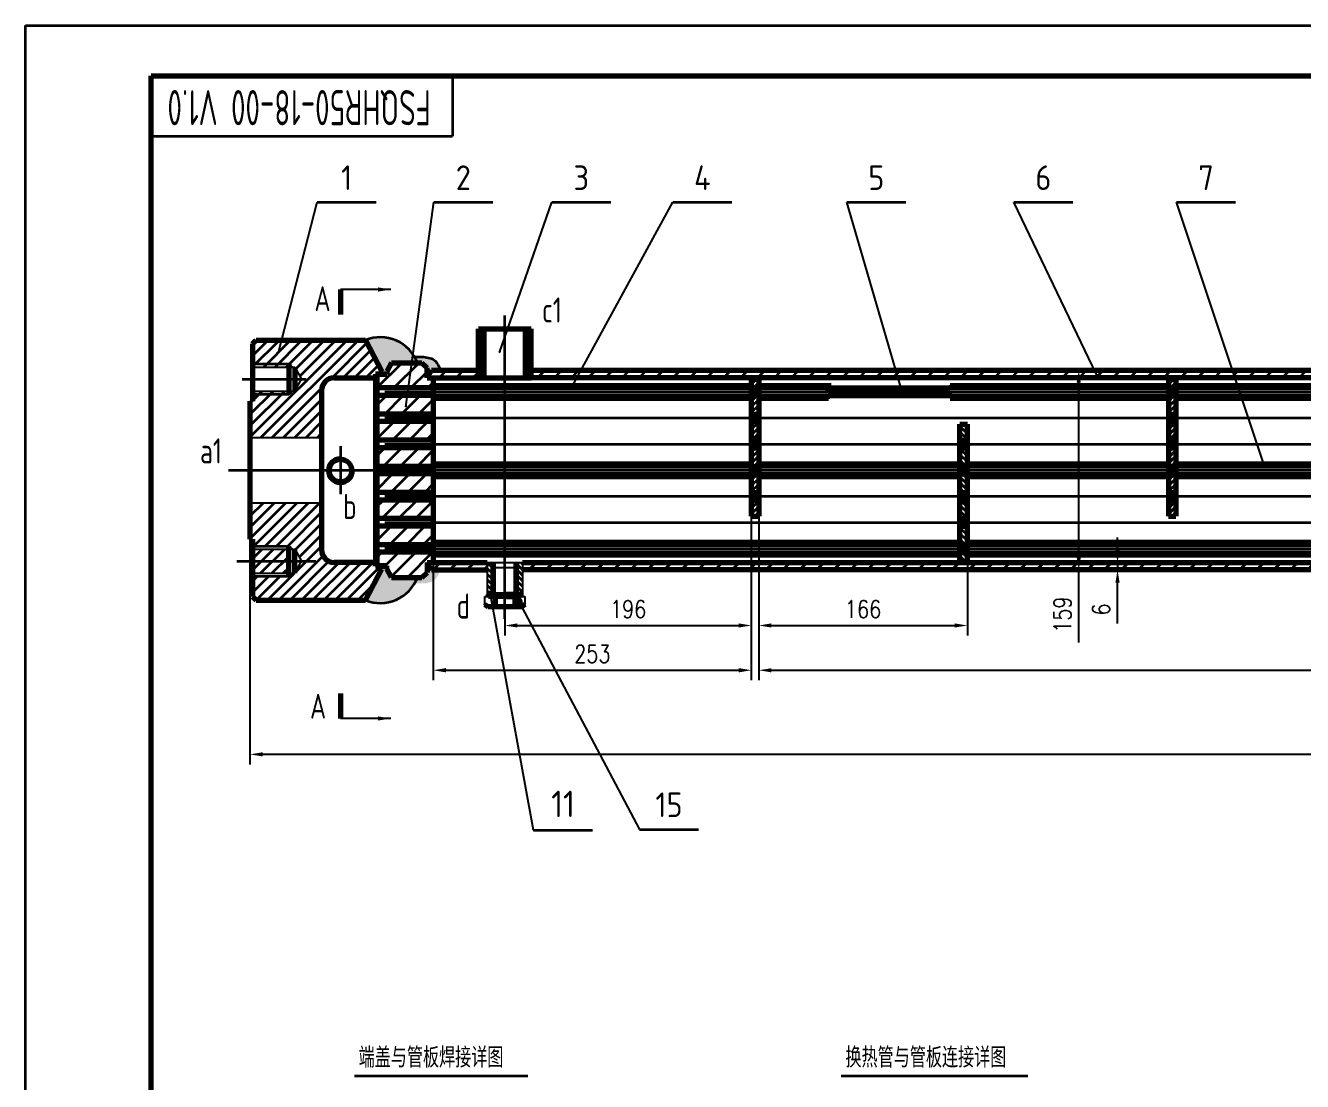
# Model space of a CAD drawing. Header units: millimetres. Extents: x 90 to 2466, y 137 to 1817.
# Drawn here: x 90 to 1106, y 976 to 1817 of the extents above; entities that cross this region are included whole.
import ezdxf
from ezdxf.enums import TextEntityAlignment as Align
from ezdxf.lldxf.tags import DXFTag

# ---------------------------------------------------------------- set-up
doc = ezdxf.new("R2010")
doc.units = ezdxf.units.MM
doc.header["$LTSCALE"] = 40
for name, color, linetype, lineweight in [('1轮廓实线层', 7, 'Continuous', 70), ('2细线层', 4, 'Continuous', 35), ('3中心线层', 1, 'CENTER', 35), ('5剖面线层', 2, 'Continuous', 35), ('6文字层', 3, 'Continuous', 35), ('7标注层', 4, 'Continuous', 35), ('CAXA0', 7, 'Continuous', 70), ('图框层', 7, 'Continuous', 70)]:
    doc.layers.add(name, color=color, linetype=linetype, lineweight=lineweight)
doc.styles.add('ZW_GBDIM', font='romans.shx', dxfattribs={"width": 0.8, "bigfont": 'gbcbig.shx'})
doc.styles.add('ZW_TEXTSTYLE', font='isocp.shx', dxfattribs={"width": 0.8, "bigfont": 'hztxt.shx'})
doc.styles.add('ZWXUHAOSTYLE', font='isocp.shx', dxfattribs={"width": 0.8, "bigfont": 'HZTXT.SHX'})
tags = doc.linetypes.add('CENTER', pattern=[2, 1.25, -0.25, 0.25, -0.25]).pattern_tags.tags
tags[10:11] = [DXFTag(74, 4), DXFTag(75, 0), DXFTag(340, '0'), DXFTag(46, 1.0), DXFTag(50, 0.0), DXFTag(44, 0.0), DXFTag(45, 0.0)]
tags[8:9] = [DXFTag(74, 4), DXFTag(75, 0), DXFTag(340, '0'), DXFTag(46, 1.0), DXFTag(50, 0.0), DXFTag(44, 0.0), DXFTag(45, 0.0)]
tags[6:7] = [DXFTag(74, 4), DXFTag(75, 0), DXFTag(340, '0'), DXFTag(46, 1.0), DXFTag(50, 0.0), DXFTag(44, 0.0), DXFTag(45, 0.0)]
tags[4:5] = [DXFTag(74, 4), DXFTag(75, 0), DXFTag(340, '0'), DXFTag(46, 1.0), DXFTag(50, 0.0), DXFTag(44, 0.0), DXFTag(45, 0.0)]
doc.dimstyles.new('ZW_GBDIM', dxfattribs={"dimscale": 4, "dimtxt": 3.5, "dimasz": 2.5, "dimexe": 2, "dimexo": 0, "dimgap": 1.5, "dimtad": 1, "dimdec": 0, "dimzin": 0, "dimdsep": 46, "dimtxsty": 'ZW_GBDIM', "dimcen": 2.5, "dimclrd": 130, "dimclre": 130, "dimclrt": 3, "dimadec": 0, "dimazin": 0, "dimtfac": 0.714286, "dimtdec": 1, "dimtmove": 0, "dimatfit": 3, "dimfxl": 1, "dimtzin": 0, "dimarcsym": 0})
doc.dimstyles.new('ZW_XUHAO', dxfattribs={"dimscale": 4, "dimtxt": 3.5, "dimasz": 1.5, "dimexe": 2, "dimexo": 0, "dimgap": 1.5, "dimtad": 1, "dimdec": 1, "dimzin": 0, "dimdsep": 46, "dimtxsty": 'ZWXUHAOSTYLE', "dimcen": 2.5, "dimclrd": 130, "dimclre": 130, "dimclrt": 3, "dimadec": 0, "dimazin": 0, "dimtfac": 0.714286, "dimtdec": 1, "dimtmove": 0, "dimatfit": 3, "dimldrblk": 'DOT', "dimfxl": 1, "dimtzin": 0, "dimarcsym": 0})
pattern_1 = [(45, (0, 134.526), (-6.73519, 6.73519), [])]

# ---------------------------------------------------------------- blocks, each defined once
blk = doc.blocks.new('_DOT')
blk.add_line((-1, 0), (-0.5, 0))
at = {"const_width": 0.5}
blk.add_lwpolyline([(-0.25, 0, 1), (0.25, 0, 1)], format="xyb", close=True, dxfattribs=at)
blk = doc.blocks.new('ZWCAD_XH_1')
at = {"layer": '7标注层'}
blk.add_line((0, 0), (11.76, 0), dxfattribs=at)
at = {"layer": '7标注层', "color": 3, "style": 'ZWXUHAOSTYLE', "flags": 8}
blk.add_attdef('序号', text='', height=4.9, dxfattribs=at).set_placement((5.88, 4.9), align=Align.MIDDLE_CENTER)
blk = doc.blocks.new('ZWCAD_XH_2')
at = {"layer": '7标注层'}
blk.add_line((0, 0), (11.76, 0), dxfattribs=at)
at = {"layer": '7标注层', "color": 3, "style": 'ZWXUHAOSTYLE', "flags": 8}
blk.add_attdef('序号', text='', height=4.9, dxfattribs=at).set_placement((5.88, 4.9), align=Align.MIDDLE_CENTER)
blk = doc.blocks.new('ZWCAD_XH_3')
at = {"layer": '7标注层'}
blk.add_line((0, 0), (11.76, 0), dxfattribs=at)
at = {"layer": '7标注层', "color": 3, "style": 'ZWXUHAOSTYLE', "flags": 8}
blk.add_attdef('序号', text='', height=4.9, dxfattribs=at).set_placement((5.88, 4.9), align=Align.MIDDLE_CENTER)
blk = doc.blocks.new('ZWCAD_XH_4')
at = {"layer": '7标注层'}
blk.add_line((0, 0), (11.76, 0), dxfattribs=at)
at = {"layer": '7标注层', "color": 3, "style": 'ZWXUHAOSTYLE', "flags": 8}
blk.add_attdef('序号', text='', height=4.9, dxfattribs=at).set_placement((5.88, 4.9), align=Align.MIDDLE_CENTER)
blk = doc.blocks.new('ZWCAD_XH_5')
at = {"layer": '7标注层'}
blk.add_line((0, 0), (11.76, 0), dxfattribs=at)
at = {"layer": '7标注层', "color": 3, "style": 'ZWXUHAOSTYLE', "flags": 8}
blk.add_attdef('序号', text='', height=4.9, dxfattribs=at).set_placement((5.88, 4.9), align=Align.MIDDLE_CENTER)
blk = doc.blocks.new('ZWCAD_XH_10')
at = {"layer": '7标注层'}
blk.add_line((0, 0), (11.76, 0), dxfattribs=at)
at = {"layer": '7标注层', "color": 3, "style": 'ZWXUHAOSTYLE', "flags": 8}
blk.add_attdef('序号', text='', height=5.25, dxfattribs=at).set_placement((5.88, 5.25), align=Align.MIDDLE_CENTER)
blk = doc.blocks.new('ZW_DHL_BLK')
at = {"layer": '2细线层', "linetype": 'Continuous'}
for p in [(60, 0), (0, -12)]:
    blk.add_line(p, (60, -12), dxfattribs=at)
at = {"layer": '6文字层', "style": 'ZW_TEXTSTYLE', "width": 1.870746}
blk.add_attdef('图样代号', text='', height=7, rotation=180, dxfattribs=at).set_placement((58.24, -2.82), (0.64, -2.82), align=Align.FIT)
blk = doc.blocks.new('*D704')
at = {"layer": '7标注层', "color": 130, "linetype": 'ByBlock', "lineweight": -2}
for p, q in [((918.5, 1542.6), (935.9, 1542.6)), ((927.9, 1393.6), (927.9, 1532.6)), ((916.4, 1383.6), (935.9, 1383.6)), ((927.9, 1326), (927.9, 1383.6))]:
    blk.add_line(p, q, dxfattribs=at)
at = {"layer": '7标注层', "color": 130, "linetype": 'ByBlock'}
for points in [[(927.9, 1542.6), (929.5, 1532.6), (926.2, 1532.6)], [(927.9, 1383.6), (929.5, 1393.6), (926.2, 1393.6)]]:
    blk.add_solid(points, dxfattribs=at)
at = {"layer": 'DEFPOINTS', "linetype": 'ByBlock'}
for p in [(918.5, 1542.6), (916.4, 1383.6)]:
    blk.add_point(p, dxfattribs=at)
at = {"layer": '7标注层', "color": 3, "linetype": 'ByBlock', "insert": (914.9, 1348), "char_height": 14, "attachment_point": 5, "rotation": 90, "style": 'ZW_GBDIM'}
blk.add_mtext('\\A0;159', dxfattribs=at)
blk = doc.blocks.new('*D705')
at = {"layer": '7标注层', "color": 130, "linetype": 'ByBlock', "lineweight": -2}
for p, q in [((958.7, 1399.6), (958.7, 1409.6)), ((951.7, 1389.6), (966.7, 1389.6)), ((951.7, 1389.6), (951.7, 1389.6)), ((951.7, 1383.6), (966.7, 1383.6)), ((958.7, 1389.6), (958.7, 1383.6)), ((958.7, 1340.9), (958.7, 1373.6))]:
    blk.add_line(p, q, dxfattribs=at)
at = {"layer": '7标注层', "color": 130, "linetype": 'ByBlock'}
for points in [[(958.7, 1389.6), (957.1, 1399.6), (960.4, 1399.6)], [(958.7, 1383.6), (957.1, 1373.6), (960.4, 1373.6)]]:
    blk.add_solid(points, dxfattribs=at)
at = {"layer": 'DEFPOINTS', "linetype": 'ByBlock'}
for p in [(951.7, 1389.6), (951.7, 1383.6)]:
    blk.add_point(p, dxfattribs=at)
at = {"layer": '7标注层', "color": 3, "linetype": 'ByBlock', "insert": (945.7, 1352.2), "char_height": 14, "attachment_point": 5, "rotation": 90, "style": 'ZW_GBDIM'}
blk.add_mtext('\\A0;6', dxfattribs=at)
blk = doc.blocks.new('*D706')
at = {"layer": '7标注层', "color": 130, "linetype": 'ByBlock', "lineweight": -2}
for p, q in [((667.2, 1426.5), (667.2, 1331.4)), ((471.1, 1344.6), (471.1, 1331.4)), ((481.1, 1339.4), (657.2, 1339.4))]:
    blk.add_line(p, q, dxfattribs=at)
at = {"layer": '7标注层', "color": 130, "linetype": 'ByBlock'}
for points in [[(471.1, 1339.4), (481.1, 1337.8), (481.1, 1341.1)], [(667.2, 1339.4), (657.2, 1337.8), (657.2, 1341.1)]]:
    blk.add_solid(points, dxfattribs=at)
at = {"layer": 'DEFPOINTS', "linetype": 'ByBlock'}
for p in [(667.2, 1426.5), (471.1, 1344.6)]:
    blk.add_point(p, dxfattribs=at)
at = {"layer": '7标注层', "color": 3, "linetype": 'ByBlock', "insert": (569.2, 1352.4), "char_height": 14, "attachment_point": 5, "style": 'ZW_GBDIM'}
blk.add_mtext('\\A0;196', dxfattribs=at)
blk = doc.blocks.new('*D707')
at = {"layer": '7标注层', "color": 130, "linetype": 'ByBlock', "lineweight": -2}
for p, q in [((673.2, 1426.5), (673.2, 1331.4)), ((839.2, 1390.6), (839.2, 1331.4)), ((683.2, 1339.4), (829.2, 1339.4))]:
    blk.add_line(p, q, dxfattribs=at)
at = {"layer": '7标注层', "color": 130, "linetype": 'ByBlock'}
for points in [[(673.2, 1339.4), (683.2, 1337.8), (683.2, 1341.1)], [(839.2, 1339.4), (829.2, 1337.8), (829.2, 1341.1)]]:
    blk.add_solid(points, dxfattribs=at)
at = {"layer": 'DEFPOINTS', "linetype": 'ByBlock'}
for p in [(673.2, 1426.5), (839.2, 1390.6)]:
    blk.add_point(p, dxfattribs=at)
at = {"layer": '7标注层', "color": 3, "linetype": 'ByBlock', "insert": (756.2, 1352.4), "char_height": 14, "attachment_point": 5, "style": 'ZW_GBDIM'}
blk.add_mtext('\\A0;166', dxfattribs=at)
blk = doc.blocks.new('*D708')
at = {"layer": '7标注层', "color": 130, "linetype": 'ByBlock', "lineweight": -2}
for p, q in [((673.2, 1426.5), (673.2, 1295.8)), ((1669.2, 1426.5), (1669.2, 1295.8)), ((683.2, 1303.8), (1659.2, 1303.8))]:
    blk.add_line(p, q, dxfattribs=at)
at = {"layer": '7标注层', "color": 130, "linetype": 'ByBlock'}
for points in [[(673.2, 1303.8), (683.2, 1302.1), (683.2, 1305.4)], [(1669.2, 1303.8), (1659.2, 1302.1), (1659.2, 1305.4)]]:
    blk.add_solid(points, dxfattribs=at)
at = {"layer": 'DEFPOINTS', "linetype": 'ByBlock'}
for p in [(673.2, 1426.5), (1669.2, 1426.5)]:
    blk.add_point(p, dxfattribs=at)
at = {"layer": '7标注层', "color": 3, "linetype": 'ByBlock', "insert": (1171.2, 1316.8), "char_height": 14, "attachment_point": 5, "style": 'ZW_GBDIM'}
blk.add_mtext('\\A0;166X6=996{}', dxfattribs=at)
blk = doc.blocks.new('ZWCAD_XH_12')
at = {"layer": '7标注层'}
blk.add_line((0, 0), (11.76, 0), dxfattribs=at)
at = {"layer": '7标注层', "color": 3, "style": 'ZWXUHAOSTYLE', "flags": 8}
blk.add_attdef('序号', text='', height=4.9, dxfattribs=at).set_placement((5.88, 4.9), align=Align.MIDDLE_CENTER)
blk = doc.blocks.new('ZWCAD_XH_13')
at = {"layer": '7标注层'}
blk.add_line((0, 0), (11.76, 0), dxfattribs=at)
at = {"layer": '7标注层', "color": 3, "style": 'ZWXUHAOSTYLE', "flags": 8}
blk.add_attdef('序号', text='', height=4.9, dxfattribs=at).set_placement((5.88, 4.9), align=Align.MIDDLE_CENTER)
blk = doc.blocks.new('*D710')
at = {"layer": '7标注层', "color": 130, "linetype": 'ByBlock', "lineweight": -2}
for p, q in [((667.2, 1421.5), (667.2, 1295.8)), ((414.1, 1390.6), (414.1, 1295.8)), ((424.1, 1303.8), (657.2, 1303.8))]:
    blk.add_line(p, q, dxfattribs=at)
at = {"layer": '7标注层', "color": 130, "linetype": 'ByBlock'}
for points in [[(414.1, 1303.8), (424.1, 1302.1), (424.1, 1305.5)], [(667.2, 1303.8), (657.2, 1302.1), (657.2, 1305.5)]]:
    blk.add_solid(points, dxfattribs=at)
at = {"layer": 'DEFPOINTS', "linetype": 'ByBlock'}
for p in [(667.2, 1421.5), (414.1, 1390.6)]:
    blk.add_point(p, dxfattribs=at)
at = {"layer": '7标注层', "color": 3, "linetype": 'ByBlock', "insert": (540.7, 1316.8), "char_height": 14, "attachment_point": 5, "style": 'ZW_GBDIM'}
blk.add_mtext('\\A0;253', dxfattribs=at)
blk = doc.blocks.new('ZWCAD_XH_15')
at = {"layer": '7标注层'}
blk.add_line((0, 0), (11.76, 0), dxfattribs=at)
at = {"layer": '7标注层', "color": 3, "style": 'ZWXUHAOSTYLE', "flags": 8}
blk.add_attdef('序号', text='', height=4.9, dxfattribs=at).set_placement((5.88, 4.9), align=Align.MIDDLE_CENTER)
blk = doc.blocks.new('*D713')
at = {"layer": '7标注层', "color": 130, "linetype": 'ByBlock', "lineweight": -2}
for p, q in [((268.2, 1408.1), (268.2, 1228.8)), ((2070.2, 1408.1), (2070.2, 1228.8)), ((2060.2, 1236.8), (278.2, 1236.8))]:
    blk.add_line(p, q, dxfattribs=at)
at = {"layer": '7标注层', "color": 130, "linetype": 'ByBlock'}
for points in [[(268.2, 1236.8), (278.2, 1238.5), (278.2, 1235.2)], [(2070.2, 1236.8), (2060.2, 1238.5), (2060.2, 1235.2)]]:
    blk.add_solid(points, dxfattribs=at)
at = {"layer": 'DEFPOINTS', "linetype": 'ByBlock'}
for p in [(268.2, 1408.1), (2070.2, 1408.1)]:
    blk.add_point(p, dxfattribs=at)
at = {"layer": '7标注层', "color": 3, "linetype": 'ByBlock', "insert": (1169.2, 1249.8), "char_height": 14, "attachment_point": 5, "style": 'ZW_GBDIM'}
blk.add_mtext('1800{}', dxfattribs=at)

msp = doc.modelspace()

# ---------------------------------------------------------------- hatches: boundary and pattern name
at = {"layer": '5剖面线层'}
h = msp.add_hatch(dxfattribs=at)
h.set_pattern_fill('ANSI31', color=256, scale=3, angle=90, style=0)
h.set_pattern_definition([(135, (0, 134.526), (-6.73519, -6.73519), [])])
h.paths.add_polyline_path([(453, 1536.6), (453, 1575.5), (450, 1575.5), (450, 1536.6)])
h.paths.add_polyline_path([(492, 1536.6), (492, 1575.5), (489, 1575.5), (489, 1536.6)])
h.paths.add_polyline_path([(454.5, 1536.6), (454.5, 1575.5), (453, 1575.5), (453, 1536.6)])
h.paths.add_polyline_path([(489, 1536.6), (489, 1575.5), (487.5, 1575.5), (487.5, 1536.6)])
h = msp.add_hatch(dxfattribs=at)
h.set_pattern_fill('ANSI31', color=256, scale=2, style=0)
h.set_pattern_definition([(45, (0, 134.5256), (-4.490128, 4.490128), [])])
h.paths.add_polyline_path([(270.2, 1400.2), (299, 1400.2), (299, 1402.6), (270.2, 1402.6)])
h.paths.add_polyline_path([(270.2, 1378.6), (299, 1378.6), (299, 1381), (270.2, 1381)])
h.paths.add_polyline_path([(270.2, 1545.2), (299, 1545.2), (299, 1547.6), (270.2, 1547.6)])
h.paths.add_polyline_path([(270.2, 1523.6), (299, 1523.6), (299, 1526), (270.2, 1526)])
h.paths.add_polyline_path([(325.2, 1489.1), (325.2, 1526.6, -0.414214), (335.2, 1536.6), (368.1, 1536.6), (368.1, 1539.6), (373.1, 1539.6), (373.1, 1541.6), (360.1, 1566.6), (273.2, 1566.6), (270.2, 1563.6), (270.2, 1547.6), (299, 1547.6), (301.5, 1545.2), (303.8, 1545.2), (309.3, 1535.6), (303.8, 1526), (301.5, 1526), (299, 1523.6), (270.2, 1523.6), (270.2, 1518.1), (268.2, 1518.1), (268.2, 1489.1)])
h.paths.add_polyline_path([(268.2, 1408.1), (270.2, 1408.1), (270.2, 1402.6), (299, 1402.6), (301.5, 1400.2), (303.8, 1400.2), (309.3, 1390.6), (303.8, 1381), (301.5, 1381), (299, 1378.6), (270.2, 1378.6), (270.2, 1362.6), (273.2, 1359.6), (360.1, 1359.6), (373.1, 1384.6), (373.1, 1386.6), (368.1, 1386.6), (368.1, 1389.6), (335.2, 1389.6, -0.414214), (325.2, 1399.6), (325.2, 1437.1), (268.2, 1437.1)])
h.paths.add_polyline_path([(270.2, 1400.2), (299, 1400.2), (299, 1402.6), (270.2, 1402.6)])
h.paths.add_polyline_path([(270.2, 1378.6), (299, 1378.6), (299, 1381), (270.2, 1381)])
h.paths.add_polyline_path([(270.2, 1381), (299, 1381), (299, 1400.2), (270.2, 1400.2)])
h.paths.add_polyline_path([(2114.4, 1183.8), (2114.4, 1155.8), (2130.8, 1155.8), (2130.8, 1183.8)], flags=9)
h = msp.add_hatch(color=256, dxfattribs=at)
h.paths.add_polyline_path([(401.6, 1548.6, 0.42062), (360.1, 1566.6), (373.1, 1541.6), (373.1, 1539.6), (373.1, 1539.3), (377.1, 1539.3), (377.1, 1541.6), (380.8, 1548.6)])
h.paths.add_polyline_path([(401.6, 1377.6), (380.8, 1377.6), (377.1, 1384.6), (377.1, 1386.8), (373.1, 1386.8), (373.1, 1386.6), (373.1, 1384.6), (360.1, 1359.6, 0.42062)])
h = msp.add_hatch(dxfattribs=at)
h.set_pattern_fill('ANSI31', color=256, scale=3, style=0)
h.set_pattern_definition([(45, (859.168, 738.7005), (-6.73519, 6.73519), [])])
h.paths.add_polyline_path([(414.1, 1528.5), (414.1, 1535.6), (413.1, 1536.6), (409.1, 1536.6), (409.1, 1544.6, 0.414214), (405.1, 1548.6), (380.8, 1548.6), (377.1, 1541.6), (377.1, 1539.3), (369.1, 1539.3), (369.1, 1528.5)])
h.paths.add_polyline_path([(414.1, 1507.7), (414.1, 1522.5), (369.1, 1522.5), (369.1, 1507.7)])
h.paths.add_polyline_path([(414.1, 1486.9), (414.1, 1501.7), (369.1, 1501.7), (369.1, 1486.9)])
h.paths.add_polyline_path([(414.1, 1466.1), (414.1, 1480.9), (369.1, 1480.9), (369.1, 1466.1)])
h.paths.add_polyline_path([(414.1, 1445.3), (414.1, 1460.1), (369.1, 1460.1), (369.1, 1445.3)])
h.paths.add_polyline_path([(414.1, 1424.5), (414.1, 1439.3), (369.1, 1439.3), (369.1, 1424.5)])
h.paths.add_polyline_path([(414.1, 1403.7), (414.1, 1418.5), (369.1, 1418.5), (369.1, 1403.7)])
h.paths.add_polyline_path([(409.1, 1381.6), (409.1, 1389.6), (413.1, 1389.6), (414.1, 1390.6), (414.1, 1397.7), (369.1, 1397.7), (369.1, 1386.8), (377.1, 1386.8), (377.1, 1384.6), (380.8, 1377.6), (405.1, 1377.6, 0.414214)])
h = msp.add_hatch(color=256, dxfattribs=at)
edge = h.paths.add_edge_path()
edge.add_spline(control_points=[(419.7, 1542.6), (418.4, 1545.8), (416.6, 1550.5), (408.3, 1553.5), (403, 1553.3), (399.4, 1553.2)], knot_values=[0, 0, 0, 0, 9.64449, 14.250611, 25.284017, 25.284017, 25.284017, 25.284017], weights=[1, 1, 1, 1, 1, 1], degree=3, periodic=0)
edge.add_arc((372, 1537.3), 31.6, 20.9065, 30.1645, ccw=False)
edge.add_line((401.6, 1548.6), (405.1, 1548.6))
edge.add_line((405.1, 1548.6), (409.1, 1544.6))
edge.add_line((409.1, 1544.6), (409.1, 1537.6))
edge.add_line((409.1, 1537.6), (412.6, 1542.6))
edge.add_line((412.6, 1542.6), (419.7, 1542.6))
h = msp.add_hatch(dxfattribs=at)
h.set_pattern_fill('ANSI31', color=256, scale=3, style=0)
h.set_pattern_definition(pattern_1)
h.paths.add_polyline_path([(450, 1536.6), (450, 1542.6), (412.6, 1542.6), (409.1, 1537.6), (409.1, 1536.6)])
h = msp.add_hatch(dxfattribs=at)
h.set_pattern_fill('ANSI31', color=256, scale=3, style=0)
h.set_pattern_definition([(45, (-1179.948, -180.811), (-6.735192, 6.735192), [])])
h.paths.add_polyline_path([(1168, 1536.6), (1168, 1542.6), (492, 1542.6), (492, 1536.6)])
h = msp.add_hatch(dxfattribs=at)
h.set_pattern_fill('ANSI31', color=256, style=0)
h.set_pattern_definition([(45, (1068.317, 1465.48), (-2.245064, 2.245064), [])])
h.paths.add_polyline_path([(673.2, 1528.5), (673.2, 1535.6), (667.2, 1535.6), (667.2, 1528.5)])
h.paths.add_polyline_path([(673.2, 1507.7), (673.2, 1522.5), (667.2, 1522.5), (667.2, 1507.7)])
h.paths.add_polyline_path([(673.2, 1486.9), (673.2, 1501.7), (667.2, 1501.7), (667.2, 1486.9)])
h.paths.add_polyline_path([(673.2, 1466.1), (673.2, 1480.9), (667.2, 1480.9), (667.2, 1466.1)])
h.paths.add_polyline_path([(673.2, 1445.3), (673.2, 1460.1), (667.2, 1460.1), (667.2, 1445.3)])
h.paths.add_polyline_path([(673.2, 1426.5), (673.2, 1439.3), (667.2, 1439.3), (667.2, 1426.5)])
h = msp.add_hatch(dxfattribs=at)
h.set_pattern_fill('ANSI31', color=256, style=0)
h.set_pattern_definition([(45, (1400.317, 1465.48), (-2.245064, 2.245064), [])])
h.paths.add_polyline_path([(1005.2, 1528.5), (1005.2, 1535.6), (999.2, 1535.6), (999.2, 1528.5)])
h.paths.add_polyline_path([(1005.2, 1507.7), (1005.2, 1522.5), (999.2, 1522.5), (999.2, 1507.7)])
h.paths.add_polyline_path([(1005.2, 1486.9), (1005.2, 1501.7), (999.2, 1501.7), (999.2, 1486.9)])
h.paths.add_polyline_path([(1005.2, 1466.1), (1005.2, 1480.9), (999.2, 1480.9), (999.2, 1466.1)])
h.paths.add_polyline_path([(1005.2, 1445.3), (1005.2, 1460.1), (999.2, 1460.1), (999.2, 1445.3)])
h.paths.add_polyline_path([(1005.2, 1426.5), (1005.2, 1439.3), (999.2, 1439.3), (999.2, 1426.5)])
h = msp.add_hatch(dxfattribs=at)
h.set_pattern_fill('ANSI31', color=256, style=0)
h.set_pattern_definition([(315, (1234.317, 1460.6392), (-2.245064, -2.245064), [])])
h.paths.add_polyline_path([(839.2, 1397.7), (839.2, 1390.6), (833.2, 1390.6), (833.2, 1397.7)])
h.paths.add_polyline_path([(839.2, 1418.5), (839.2, 1403.7), (833.2, 1403.7), (833.2, 1418.5)])
h.paths.add_polyline_path([(839.2, 1439.3), (839.2, 1424.5), (833.2, 1424.5), (833.2, 1439.3)])
h.paths.add_polyline_path([(839.2, 1460.1), (839.2, 1445.3), (833.2, 1445.3), (833.2, 1460.1)])
h.paths.add_polyline_path([(839.2, 1480.9), (839.2, 1466.1), (833.2, 1466.1), (833.2, 1480.9)])
h.paths.add_polyline_path([(839.2, 1499.7), (839.2, 1486.9), (833.2, 1486.9), (833.2, 1499.7)])
h = msp.add_hatch(color=256, dxfattribs=at)
edge = h.paths.add_edge_path()
edge.add_spline(control_points=[(419.7, 1383.6), (418.4, 1380.4), (416.6, 1375.6), (408.3, 1372.6), (403, 1372.8), (399.4, 1373)], knot_values=[0, 0, 0, 0, 9.64449, 14.250611, 25.284017, 25.284017, 25.284017, 25.284017], weights=[1, 1, 1, 1, 1, 1], degree=3, periodic=0)
edge.add_arc((372, 1388.9), 31.6, 329.8355, 339.0935, ccw=False)
edge.add_line((401.6, 1377.6), (405.1, 1377.6))
edge.add_line((405.1, 1377.6), (409.1, 1381.6))
edge.add_line((409.1, 1381.6), (409.1, 1388.6))
edge.add_line((409.1, 1388.6), (412.6, 1383.6))
edge.add_line((412.6, 1383.6), (419.7, 1383.6))
h = msp.add_hatch(dxfattribs=at)
h.set_pattern_fill('ANSI31', color=256, scale=3, style=0)
h.set_pattern_definition(pattern_1)
h.paths.add_polyline_path([(457.1, 1383.6), (457.1, 1389.6), (409.1, 1389.6), (409.1, 1388.6), (412.6, 1383.6)])
h.paths.add_polyline_path([(430.1, 1368.9), (430.1, 1340.9), (445.2, 1340.9), (445.2, 1368.9)], flags=8)
h = msp.add_hatch(dxfattribs=at)
h.set_pattern_fill('ANSI31', color=256, style=0)
h.set_pattern_definition([(315, (-1394.1197, 2791.5933), (-2.245064, -2.245064), [])])
h.paths.add_polyline_path([(481.6, 1389.6), (485.1, 1389.6), (485.1, 1364.1), (480.1, 1364.1), (480.1, 1365.6), (481.6, 1365.6), (481.6, 1384.6)])
h.paths.add_polyline_path([(460.6, 1389.6), (460.6, 1364.1), (457.1, 1364.1), (457.1, 1389.6)])
h.paths.add_polyline_path([(462.1, 1389.6), (462.1, 1385.6), (461.6, 1385.6), (460.6, 1384.6), (460.6, 1389.6)])
h.paths.add_polyline_path([(481.6, 1389.6), (481.6, 1384.6), (480.6, 1385.6), (480.1, 1385.6), (480.1, 1389.6)])
h = msp.add_hatch(dxfattribs=at)
h.set_pattern_fill('ANSI31', color=256, scale=3, style=0)
h.set_pattern_definition([(45, (-1186.828, -333.819), (-6.735192, 6.735192), [])])
h.paths.add_polyline_path([(1161.1, 1383.6), (1161.1, 1389.6), (485.1, 1389.6), (485.1, 1383.6)])
h = msp.add_hatch(dxfattribs=at)
h.set_pattern_fill('ANSI31', color=256, scale=0.1, style=0)
h.set_pattern_definition([(315, (-2227.51957, 3226.78146), (-0.224506403, -0.224506403), [])])
h.paths.add_polyline_path([(460.9, 1364.1), (460.9, 1362.6), (458.1, 1362.6), (458.1, 1364.1)])
h.paths.add_polyline_path([(484.1, 1364.1), (484.1, 1362.6), (481.9, 1362.6), (481.9, 1364.1)])

# ---------------------------------------------------------------- linework, layer by layer
for p, q in [((270.2, 1545.2), (303.8, 1545.2)), ((303.8, 1545.2), (309.3, 1535.6)), ((303.8, 1526), (309.3, 1535.6)), ((270.2, 1526), (303.8, 1526)), ((268.2, 1518.1), (270.2, 1518.1)), ((268.2, 1489.1), (325.2, 1489.1)), ((268.2, 1437.1), (325.2, 1437.1)), ((268.2, 1408.1), (270.2, 1408.1)), ((270.2, 1400.2), (303.8, 1400.2)), ((303.8, 1400.2), (309.3, 1390.6)), ((303.8, 1381), (309.3, 1390.6)), ((457.1, 1389.6), (457.1, 1364.1)), ((457.1, 1389.6), (485.1, 1389.6)), ((460.6, 1384.6), (461.6, 1385.6)), ((460.6, 1365.6), (460.6, 1384.6)), ((461.6, 1385.6), (480.6, 1385.6)), ((481.6, 1384.6), (480.6, 1385.6)), ((481.6, 1365.6), (481.6, 1384.6)), ((485.1, 1389.6), (485.1, 1364.1)), ((270.2, 1381), (303.8, 1381)), ((455.1, 1356), (455.1, 1362.6)), ((455.1, 1362.6), (480.1, 1362.6)), ((462.1, 1365.6), (460.6, 1365.6)), ((462.1, 1362.6), (462.1, 1365.6)), ((480.1, 1362.6), (480.1, 1365.6)), ((480.1, 1365.6), (481.6, 1365.6)), ((480.1, 1362.6), (487.1, 1362.6)), ((487.1, 1356), (487.1, 1362.6))]:
    msp.add_line(p, q)
at = {"layer": '1轮廓实线层'}
for p, q in [((405.1, 1548.6), (409.1, 1544.6)), ((368.1, 1536.6), (368.1, 1389.6)), ((409.1, 1536.6), (409.1, 1544.6)), ((409.1, 1536.6), (409.1, 1544.6)), ((409.1, 1537.6), (412.6, 1542.6)), ((414.1, 1535.6), (414.1, 1390.6)), ((492, 1542.6), (1844.3, 1542.6)), ((1851.3, 1536.6), (492, 1536.6)), ((414.1, 1528.5), (369.1, 1528.5)), ((667.2, 1528.5), (673.2, 1528.5)), ((667.2, 1528.5), (667.2, 1522.5)), ((673.2, 1528.5), (673.2, 1522.5)), ((824.4, 1528.3), (726.6, 1528.3)), ((824.1, 1527.3), (726.6, 1527.3)), ((999.2, 1528.5), (1005.2, 1528.5)), ((999.2, 1528.5), (999.2, 1522.5)), ((1005.2, 1528.5), (1005.2, 1522.5)), ((414.1, 1522.5), (369.1, 1522.5)), ((667.2, 1522.5), (673.2, 1522.5)), ((826.7, 1522.3), (729.8, 1522.3)), ((826.3, 1523.3), (730, 1523.3)), ((999.2, 1522.5), (1005.2, 1522.5)), ((414.1, 1507.7), (369.1, 1507.7)), ((667.2, 1507.7), (673.2, 1507.7)), ((999.2, 1507.7), (1005.2, 1507.7)), ((414.1, 1501.7), (369.1, 1501.7)), ((667.2, 1501.7), (673.2, 1501.7)), ((999.2, 1501.7), (1005.2, 1501.7)), ((414.1, 1486.9), (369.1, 1486.9)), ((667.2, 1486.9), (673.2, 1486.9)), ((833.2, 1486.9), (839.2, 1486.9)), ((999.2, 1486.9), (1005.2, 1486.9)), ((414.1, 1480.9), (369.1, 1480.9)), ((667.2, 1480.9), (673.2, 1480.9)), ((833.2, 1480.9), (839.2, 1480.9)), ((999.2, 1480.9), (1005.2, 1480.9)), ((414.1, 1466.1), (369.1, 1466.1)), ((667.2, 1466.1), (673.2, 1466.1)), ((833.2, 1466.1), (839.2, 1466.1)), ((999.2, 1466.1), (1005.2, 1466.1)), ((414.1, 1460.1), (369.1, 1460.1)), ((667.2, 1460.1), (673.2, 1460.1)), ((833.2, 1460.1), (839.2, 1460.1)), ((999.2, 1460.1), (1005.2, 1460.1)), ((414.1, 1445.3), (369.1, 1445.3)), ((667.2, 1445.3), (673.2, 1445.3)), ((833.2, 1445.3), (839.2, 1445.3)), ((999.2, 1445.3), (1005.2, 1445.3)), ((414.1, 1439.3), (369.1, 1439.3)), ((667.2, 1439.3), (673.2, 1439.3)), ((833.2, 1439.3), (839.2, 1439.3)), ((999.2, 1439.3), (1005.2, 1439.3)), ((414.1, 1424.5), (369.1, 1424.5)), ((833.2, 1424.5), (839.2, 1424.5)), ((414.1, 1418.5), (369.1, 1418.5)), ((833.2, 1418.5), (839.2, 1418.5)), ((414.1, 1403.7), (369.1, 1403.7)), ((833.2, 1403.7), (839.2, 1403.7)), ((414.1, 1397.7), (369.1, 1397.7)), ((833.2, 1397.7), (839.2, 1397.7)), ((368.1, 1389.6), (335.2, 1389.6)), ((409.1, 1389.6), (409.1, 1381.6)), ((409.1, 1389.6), (409.1, 1381.6)), ((409.1, 1388.6), (412.6, 1383.6)), ((485.1, 1389.6), (1844.3, 1389.6)), ((1886.3, 1383.6), (485.1, 1383.6)), ((405.1, 1377.6), (409.1, 1381.6)), ((457.1, 1364.1), (485.1, 1364.1)), ((458.1, 1362.6), (458.1, 1364.1)), ((458.1, 1364.1), (471.1, 1364.1)), ((471.1, 1362.6), (458.1, 1362.6)), ((460.9, 1362.6), (460.9, 1364.1)), ((463.3, 1362.6), (463.3, 1354.6)), ((484.1, 1364.1), (471.1, 1364.1)), ((471.1, 1362.6), (484.1, 1362.6)), ((478.9, 1362.6), (478.9, 1354.6)), ((481.9, 1362.6), (481.9, 1364.1)), ((484.1, 1362.6), (484.1, 1364.1)), ((455.1, 1356), (457.5, 1354.6)), ((457.5, 1354.6), (484.8, 1354.6)), ((487.1, 1356), (484.8, 1354.6))]:
    msp.add_line(p, q, dxfattribs=at)
at = {"layer": '2细线层', "color": 1}
for p, q in [((89.5, 1817), (2465.5, 1817)), ((89.5, 137), (89.5, 1817))]:
    msp.add_line(p, q, dxfattribs=at)
at = {"layer": '2细线层'}
for p, q in [((270.2, 1547.6), (299, 1547.6)), ((299, 1547.6), (301.5, 1545.2)), ((299, 1523.6), (301.5, 1526)), ((270.2, 1523.6), (299, 1523.6)), ((270.2, 1402.6), (299, 1402.6)), ((299, 1402.6), (301.5, 1400.2)), ((462.1, 1365.6), (462.1, 1385.6)), ((480.1, 1365.6), (480.1, 1385.6)), ((481.6, 1384.6), (481.6, 1389.6)), ((270.2, 1378.6), (299, 1378.6)), ((299, 1378.6), (301.5, 1381))]:
    msp.add_line(p, q, dxfattribs=at)
at = {"layer": '3中心线层', "ltscale": 0.5}
for p, q in [((471.1, 1344.6), (471.1, 1586.3)), ((262.1, 1535.6), (312.8, 1535.6)), ((375.6, 1525.5), (1961.2, 1525.5)), ((375.6, 1504.7), (1961.2, 1504.7)), ((375.6, 1483.9), (1961.2, 1483.9)), ((251.1, 1463.1), (2083.4, 1463.1)), ((375.6, 1442.3), (1961.2, 1442.3)), ((375.6, 1421.5), (1961.2, 1421.5)), ((375.6, 1400.7), (1961.2, 1400.7)), ((257.8, 1390.6), (320.5, 1390.6))]:
    msp.add_line(p, q, dxfattribs=at)
at = {"layer": '3中心线层', "ltscale": 0.4}
msp.add_line((340.2, 1482.2), (340.2, 1444), dxfattribs=at)
at = {"layer": '5剖面线层'}
for p, q in [((373.1, 1539.6), (373.1, 1539.3)), ((373.1, 1386.6), (373.1, 1386.8))]:
    msp.add_line(p, q, dxfattribs=at)
msp.add_spline([(399.4, 1553.2), (410.4, 1552.6), (414.6, 1550.8), (419.7, 1542.6)], degree=3, dxfattribs=at)
at = {"layer": '7标注层', "lineweight": 70}
for p, q in [((340.2, 1606.9), (340.2, 1586.9)), ((340.2, 1285.4), (340.2, 1265.4))]:
    msp.add_line(p, q, dxfattribs=at)
at = {"layer": '7标注层'}
for p, q in [((453, 1536.6), (453, 1575.5)), ((469.5, 1575.5), (469.5, 1575.5)), ((489, 1536.6), (489, 1575.5)), ((460.6, 1364.1), (460.6, 1389.6)), ((351.3, 981), (489.3, 981)), ((738.7, 981), (887.3, 981))]:
    msp.add_line(p, q, dxfattribs=at)
for centre, radius, start, end in [((372, 1537.3), 31.6, 20.9065, 112.1568), ((340.2, 1462.7), 10.5, 90, 0), ((372, 1388.9), 31.6, 247.8432, 339.0935)]:
    msp.add_arc(centre, radius, start, end, dxfattribs=at)
for points in [[(730.9, 1530.5), (726.4, 1527.7), (729.9, 1523.8), (728.7, 1520.5)], [(825.6, 1530.5), (824.2, 1526.4), (826.7, 1522), (825.4, 1520.5)]]:
    msp.add_spline(points, degree=3, dxfattribs=at)
for p in [(455.1, 1356), (457.5, 1354.6), (457.5, 1354.6), (484.8, 1354.6)]:
    msp.add_point(p, dxfattribs=at)
at = {"layer": 'CAXA0'}
for p, q in [((450, 1536.6), (450, 1575.5)), ((450, 1575.5), (492, 1575.5)), ((454.5, 1536.6), (454.5, 1575.5)), ((487.5, 1536.6), (487.5, 1575.5)), ((492, 1536.6), (492, 1575.5)), ((270.2, 1563.6), (273.2, 1566.6)), ((273.2, 1566.6), (360.1, 1566.6)), ((360.1, 1566.6), (373.1, 1541.6)), ((270.2, 1563.6), (270.2, 1518.1)), ((299, 1547.6), (299, 1523.6)), ((303.8, 1545.2), (303.8, 1526)), ((380.8, 1548.6), (377.1, 1541.6)), ((380.8, 1548.6), (405.1, 1548.6)), ((335.2, 1536.6), (368.1, 1536.6)), ((368.1, 1539.6), (368.1, 1536.6)), ((373.1, 1539.6), (368.1, 1539.6)), ((377.1, 1539.3), (369.1, 1539.3)), ((369.1, 1539.3), (369.1, 1386.8)), ((373.1, 1541.6), (373.1, 1539.6)), ((377.1, 1541.6), (377.1, 1539.3)), ((409.1, 1536.6), (450, 1536.6)), ((409.1, 1536.6), (413.1, 1536.6)), ((412.6, 1542.6), (450, 1542.6)), ((413.1, 1536.6), (414.1, 1535.6)), ((450, 1536.6), (492, 1536.6)), ((667.2, 1535.6), (667.2, 1528.5)), ((667.2, 1535.6), (673.2, 1535.6)), ((673.2, 1535.6), (673.2, 1528.5)), ((999.2, 1535.6), (999.2, 1528.5)), ((999.2, 1535.6), (1005.2, 1535.6)), ((1005.2, 1535.6), (1005.2, 1528.5)), ((325.2, 1526.6), (325.2, 1399.6)), ((414.1, 1530.5), (667.2, 1530.5)), ((414.1, 1529), (667.2, 1529)), ((673.2, 1530.5), (730.9, 1530.5)), ((673.2, 1529), (727.3, 1529)), ((824.7, 1529), (999.2, 1529)), ((825.6, 1530.5), (999.2, 1530.5)), ((1005.2, 1530.5), (1331.2, 1530.5)), ((1005.2, 1529), (1331.2, 1529)), ((268.2, 1518.1), (268.2, 1463.1)), ((414.1, 1522), (667.2, 1522)), ((414.1, 1520.5), (667.2, 1520.5)), ((667.2, 1522.5), (667.2, 1426.5)), ((673.2, 1522.5), (673.2, 1426.5)), ((673.2, 1522), (729.6, 1522)), ((673.2, 1520.5), (728.7, 1520.5)), ((825.4, 1520.5), (999.2, 1520.5)), ((826.7, 1522), (999.2, 1522)), ((999.2, 1522.5), (999.2, 1426.5)), ((1005.2, 1522.5), (1005.2, 1426.5)), ((1005.2, 1522), (1331.2, 1522)), ((1005.2, 1520.5), (1331.2, 1520.5)), ((833.2, 1499.7), (839.2, 1499.7)), ((833.2, 1390.6), (833.2, 1499.7)), ((839.2, 1390.6), (839.2, 1499.7)), ((414.1, 1468.1), (667.2, 1468.1)), ((414.1, 1466.6), (667.2, 1466.6)), ((673.2, 1468.1), (833.2, 1468.1)), ((673.2, 1466.6), (833.2, 1466.6)), ((839.2, 1468.1), (999.2, 1468.1)), ((839.2, 1466.6), (999.2, 1466.6)), ((1005.2, 1468.1), (1165.2, 1468.1)), ((1005.2, 1466.6), (1165.2, 1466.6)), ((268.2, 1463.1), (268.2, 1408.1)), ((414.1, 1459.6), (667.2, 1459.6)), ((414.1, 1458.1), (667.2, 1458.1)), ((673.2, 1459.6), (833.2, 1459.6)), ((673.2, 1458.1), (833.2, 1458.1)), ((839.2, 1459.6), (999.2, 1459.6)), ((839.2, 1458.1), (999.2, 1458.1)), ((1005.2, 1459.6), (1165.2, 1459.6)), ((1005.2, 1458.1), (1165.2, 1458.1)), ((667.2, 1426.5), (673.2, 1426.5)), ((999.2, 1426.5), (1005.2, 1426.5)), ((270.2, 1408.1), (270.2, 1362.6)), ((414.1, 1405.7), (833.2, 1405.7)), ((414.1, 1404.2), (833.2, 1404.2)), ((839.2, 1405.7), (1165.2, 1405.7)), ((839.2, 1404.2), (1165.2, 1404.2)), ((299, 1378.6), (299, 1402.6)), ((303.8, 1381), (303.8, 1400.2)), ((414.1, 1397.2), (833.2, 1397.2)), ((414.1, 1395.7), (833.2, 1395.7)), ((839.2, 1397.2), (1165.2, 1397.2)), ((839.2, 1395.7), (1165.2, 1395.7)), ((360.1, 1359.6), (373.1, 1384.6)), ((368.1, 1386.6), (368.1, 1389.6)), ((373.1, 1386.6), (368.1, 1386.6)), ((373.1, 1386.6), (368.1, 1386.6)), ((377.1, 1386.8), (369.1, 1386.8)), ((373.1, 1384.6), (373.1, 1386.6)), ((373.1, 1384.6), (373.1, 1386.6)), ((377.1, 1384.6), (377.1, 1386.8)), ((380.8, 1377.6), (377.1, 1384.6)), ((409.1, 1389.6), (457.1, 1389.6)), ((409.1, 1389.6), (413.1, 1389.6)), ((412.6, 1383.6), (457.1, 1383.6)), ((413.1, 1389.6), (414.1, 1390.6)), ((462.1, 1364.1), (462.1, 1389.6)), ((480.1, 1364.1), (480.1, 1389.6)), ((833.2, 1390.6), (839.2, 1390.6)), ((380.8, 1377.6), (405.1, 1377.6)), ((270.2, 1362.6), (273.2, 1359.6)), ((273.2, 1359.6), (360.1, 1359.6))]:
    msp.add_line(p, q, dxfattribs=at)
msp.add_circle((340.2, 1462.7), 9, dxfattribs=at)
for centre, start, end in [((335.2, 1526.6), 90, 180), ((335.2, 1399.6), 180, 270)]:
    msp.add_arc(centre, 10, start, end, dxfattribs=at)
at = {"layer": '图框层'}
for p, q in [((189.5, 1777), (2425.5, 1777)), ((189.5, 177), (189.5, 1777))]:
    msp.add_line(p, q, dxfattribs=at)

# ---------------------------------------------------------------- block references
at = {"layer": '5剖面线层'}
ref = msp.add_blockref('ZWCAD_XH_1', (321.6, 1676.3), dxfattribs=dict(at, xscale=4, yscale=4, zscale=4))
ref.add_attrib('序号', '1', dxfattribs={"color": 3, "height": 19.6, "style": 'ZWXUHAOSTYLE'}).set_placement((345.1, 1695.9), align=Align.MIDDLE_CENTER)
ref = msp.add_blockref('ZWCAD_XH_2', (414.5, 1676.3), dxfattribs=dict(at, xscale=4, yscale=4, zscale=4))
ref.add_attrib('序号', '2', dxfattribs={"color": 3, "height": 19.6, "style": 'ZWXUHAOSTYLE'}).set_placement((438, 1695.9), align=Align.MIDDLE_CENTER)
ref = msp.add_blockref('ZWCAD_XH_3', (508.4, 1676.3), dxfattribs=dict(at, xscale=4, yscale=4, zscale=4))
ref.add_attrib('序号', '3', dxfattribs={"color": 3, "height": 19.6, "style": 'ZWXUHAOSTYLE'}).set_placement((531.9, 1695.9), align=Align.MIDDLE_CENTER)
ref = msp.add_blockref('ZWCAD_XH_4', (743.2, 1676.3), dxfattribs=dict(at, xscale=4, yscale=4, zscale=4))
ref.add_attrib('序号', '5', dxfattribs={"color": 3, "height": 19.6, "style": 'ZWXUHAOSTYLE'}).set_placement((766.7, 1695.9), align=Align.MIDDLE_CENTER)
ref = msp.add_blockref('ZWCAD_XH_5', (876.2, 1676.3), dxfattribs=dict(at, xscale=4, yscale=4, zscale=4))
ref.add_attrib('序号', '6', dxfattribs={"color": 3, "height": 19.6, "style": 'ZWXUHAOSTYLE'}).set_placement((899.7, 1695.9), align=Align.MIDDLE_CENTER)
at = {"layer": '7标注层'}
ref = msp.add_blockref('ZWCAD_XH_12', (604.7, 1676.3), dxfattribs=dict(at, xscale=4, yscale=4, zscale=4))
ref.add_attrib('序号', '4', dxfattribs={"color": 3, "height": 19.6, "style": 'ZWXUHAOSTYLE'}).set_placement((628.3, 1695.9), align=Align.MIDDLE_CENTER)
ref = msp.add_blockref('ZWCAD_XH_13', (1005.7, 1676.3), dxfattribs=dict(at, xscale=4, yscale=4, zscale=4))
ref.add_attrib('序号', '7', dxfattribs={"color": 3, "height": 19.6, "style": 'ZWXUHAOSTYLE'}).set_placement((1029.2, 1695.9), align=Align.MIDDLE_CENTER)
ref = msp.add_blockref('ZWCAD_XH_10', (493.8, 1176.4), dxfattribs=dict(at, xscale=4, yscale=4, zscale=4))
ref.add_attrib('序号', '11', dxfattribs={"color": 3, "height": 21, "style": 'ZWXUHAOSTYLE'}).set_placement((517.4, 1197.4), align=Align.MIDDLE_CENTER)
ref = msp.add_blockref('ZWCAD_XH_15', (578.2, 1177.1), dxfattribs=dict(at, xscale=4, yscale=4, zscale=4))
ref.add_attrib('序号', '15', dxfattribs={"color": 3, "height": 19.6, "style": 'ZWXUHAOSTYLE'}).set_placement((601.7, 1196.7), align=Align.MIDDLE_CENTER)
at = {"layer": '图框层'}
ref = msp.add_blockref('ZW_DHL_BLK', (189.5, 1777), dxfattribs=dict(at, xscale=4, yscale=4, zscale=4))
ref.add_attrib('图样代号', 'FSQHR50-18-00 V1.0', dxfattribs={"layer": '6文字层', "height": 28, "rotation": 180, "style": 'ZW_TEXTSTYLE', "width": 0.667}).set_placement((307.3, 1765.7), align=Align.CENTER)

# ---------------------------------------------------------------- texts
at = {"layer": '6文字层', "attachment_point": 1, "style": 'ZW_TEXTSTYLE'}
for s, insert, char_height, width in [('A', (319.5, 1609.5), 19.8, 59.397), ('c1', (500.7, 1600.6), 20, 178.191), ('a1', (228.5, 1488.4), 20, 178.191), ('b', (342.4, 1444.2), 20, 178.191), ('d', (432.7, 1364.9), 20, 178.191), ('A', (316, 1285.1), 19.8, 59.397), ('端盖与管板焊接详图', (354.7, 1003.5), 16, 178.191), ('换热管与管板连接详图', (742.2, 1003.5), 16, 220.578)]:
    msp.add_mtext(s, dxfattribs=dict(at, insert=insert, char_height=char_height, width=width))

# ---------------------------------------------------------------- dimensions: what is measured, and where the dimension line sits
at = {"layer": '7标注层'}
dim = msp.add_linear_dim(base=(927.9, 1542.6), p1=(916.4, 1383.6), p2=(918.5, 1542.6), angle=90, dimstyle='ZW_GBDIM', dxfattribs=at)
dim.commit()
dim.dimension.update_dxf_attribs({"geometry": '*D704', "text_midpoint": (914.9, 1348), "dimtype": 160})
for base, p1, p2, picture, middle in [((667.2, 1339.4), (471.1, 1344.6), (667.2, 1426.5), '*D706', (569.2, 1352.4)), ((839.2, 1339.4), (673.2, 1426.5), (839.2, 1390.6), '*D707', (756.2, 1352.4)), ((667.2, 1303.8), (414.1, 1390.6), (667.2, 1421.5), '*D710', (540.7, 1316.8))]:
    dim = msp.add_linear_dim(base=base, p1=p1, p2=p2, dimstyle='ZW_GBDIM', dxfattribs=at)
    dim.commit()
    dim.dimension.update_dxf_attribs({"geometry": picture, "text_midpoint": middle})
dim = msp.add_linear_dim(base=(1669.2, 1303.8), p1=(673.2, 1426.5), p2=(1669.2, 1426.5), angle=180, text='166X6=<>{}', dimstyle='ZW_GBDIM', override={"dimgap": 1.5, "dimtad": 1, "dimjust": 0, "dimdec": 0, "dimse1": 0, "dimse2": 0, "dimsd1": 0, "dimsd2": 0, "dimadec": 0}, dxfattribs=at)
dim.commit()
dim.dimension.update_dxf_attribs({"geometry": '*D708', "text_midpoint": (1171.2, 1316.8)})
dim = msp.add_linear_dim(base=(268.2, 1236.8), p1=(2070.2, 1408.1), p2=(268.2, 1408.1), text='1800{}', dimstyle='ZW_GBDIM', override={"dimgap": 1.5, "dimtad": 1, "dimjust": 0, "dimdec": 0, "dimse1": 0, "dimse2": 0, "dimsd1": 0, "dimsd2": 0, "dimadec": 0}, dxfattribs=at)
dim.commit()
dim.dimension.update_dxf_attribs({"geometry": '*D713', "text_midpoint": (1169.2, 1249.8)})
dim = msp.add_linear_dim(base=(958.7, 1383.6), p1=(951.7, 1389.6), p2=(951.7, 1383.6), angle=90, dimstyle='ZW_GBDIM', dxfattribs=at)
dim.commit()
dim.dimension.update_dxf_attribs({"geometry": '*D705', "text_midpoint": (945.7, 1352.2)})

# ---------------------------------------------------------------- leaders
for points, override in [([(290.8, 1556.7), (321.6, 1676.3)], {"dimasz": 0, "dimclrd": 256}), ([(392.3, 1513.5), (414.5, 1676.3)], {"dimasz": 0, "dimclrd": 256}), ([(466.8, 1556.7), (508.4, 1676.3)], {"dimasz": 0, "dimclrd": 256}), ([(524.7, 1529.6), (604.7, 1676.3)], {"dimasz": 0, "dimclrd": 256}), ([(787.4, 1525.5), (743.2, 1676.3)], {"dimasz": 0, "dimclrd": 256}), ([(942.3, 1538.6), (876.2, 1676.3)], {"dimasz": 0, "dimclrd": 256}), ([(1075.5, 1467.1), (1005.7, 1676.3)], {"dimasz": 0, "dimclrd": 256}), ([(493.8, 1176.4), (459.1, 1366.9)], {"dimasz": 0, "dimclrd": 256}), ([(482.3, 1358.5), (578.2, 1177.1)], {"dimclrd": 256})]:
    msp.add_leader(points, dimstyle='ZW_XUHAO', override=override, dxfattribs=at)
for points in [[(380.2, 1606.9), (340.2, 1606.9)], [(380.2, 1265.4), (340.2, 1265.4)]]:
    msp.add_leader(points, dimstyle='ZW_GBDIM', dxfattribs=at)

doc.saveas('drawing.dxf')
